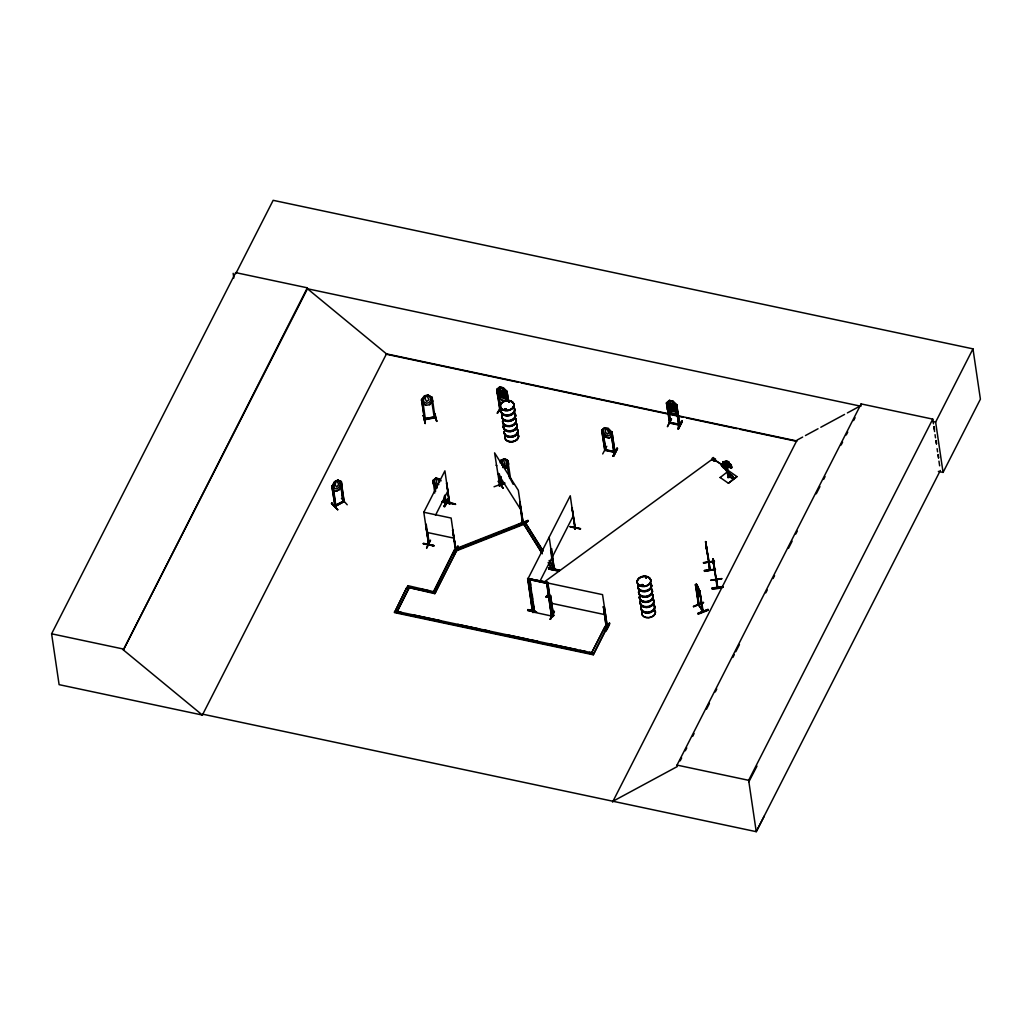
<?xml version="1.0" encoding="UTF-8"?>
<svg xmlns="http://www.w3.org/2000/svg" width="1032" height="1032" viewBox="0 0 1032 1032"><rect width="100%" height="100%" fill="white"/><g stroke="black" fill="none" stroke-linecap="round" stroke-linejoin="round"><path stroke-width="1.5" d="M728.076 477.61L729.173 476.758L728.076 477.61L726.283 465.458M423.494 543.322C455.28 550.327 401.512 539.788 433.788 545.386M433.814 545.735L423.533 543.606L433.853 545.786M527.636 610.415L536.447 612.247M527.791 609.577L535.131 611.099M548.727 569.006L559.009 571.096L548.727 569.006L549.217 567.987M548.869 568.258L559.357 570.399M559.279 570.115L548.895 568.645L548.998 567.987M559.009 571.135L559.499 570.115L548.972 568.013M499.011 485.44L499.823 485.917L494.586 452.855L518.322 490.329L523.147 522.76L519.728 501.926L522.295 522.308C521.457 520.489 524.295 522.308 522.231 521.599M522.257 522.231L522.992 521.96M716.156 580.526L716.453 579.017L717.188 587.724L713.048 559.176M717.485 586.202L717.085 586.924M717.666 587.492L716.582 579.158M702.598 610.222C703.54 615.524 697.335 599.966 698.806 605.552L695.71 585.183M702.405 611.163L699.786 590.897L703.205 611.731L698.341 604.275M708.61 561.756L709.345 563.111L705.553 541.594L705.849 542.239M708.829 563.149L708.816 562.311M710.119 569.277L710.132 570.193L705.707 542.148L709.745 570.245L709.539 568.632M724.438 466.606L723.626 467.29L729.792 475.339A2.451 1.045 52.2 0 0 731.869 478.422A2.451 1.045 52.2 0 0 733.094 477.403A2.451 1.045 52.2 0 0 730.591 474.668M724.722 468.244L730.011 475.172A2.451 1.045 52.2 0 0 730.088 475.61M333.104 485.943L335.877 506.26M427.416 531.312L429.351 544.083C427.622 542.303 430.047 545.193 428.615 544.651L423.804 512.246L444.908 470.85L449.642 504.055L450.029 502.558L449.333 503.9M429.028 544.187L428.706 543.529M456.002 549.411L455.305 549.643L455.912 549.346M695.362 584.809C697.619 582.358 695.336 592.175 698.677 593.336L698.999 590.562L696.316 583.867M716.982 586.189L717.137 587.621M717.601 587.492L713.151 559.602M708.713 561.666L709.616 570.09M709.5 568.8L710.119 570.103L709.1 561.614M335.813 481.699L335.219 484.937L336.6 487.065L338.496 484.756L338.277 483.35L336.832 481.17L335.748 481.634M435.22 490.123C436.33 486.988 432.111 474.772 433.311 483.853L437.104 487.775M506.119 391.541L507.073 391.36L508.312 400.919M676.734 405.163L672.89 401.164L669.42 400.416L666.543 403.022L669.549 423.146L669.368 422.32L670.619 423.288L667.678 402.867L666.427 402.97L667.433 409.446L671.264 413.29L674.734 414.013L677.637 411.639M675.883 404.931L678.785 425.068M335.697 505.138L334.703 505.564L344.03 500.83M334.871 506.351L344.043 501.617L341.063 481.48L340.225 481.918L341.27 481.712M336.006 506.093L335.929 505.564M343.153 501.23L344.224 501.049L344.172 501.913M429.299 544.07L428.938 544.677L425.61 524.475M449.217 503.177L449.733 503.964L446.714 483.079L449.294 503.99M502.081 460.22L501.668 464.852L502.919 465.664L504.958 463.562L503.177 459.795M531.777 601.333L533.17 611.099L533.041 609.525M553.449 569.587L554.597 568.09L553.81 569.6M554.584 568.206L553.913 570.399L553.823 568.735M554.197 568.103L554.274 569.69L551.333 548.714L554.261 568.98M574.502 528.126L575.495 528.165M575.314 527.571C574.024 531.029 575.908 526.746 574.527 527.997M575.417 528.307L572.076 508.015L575.159 528.848M500.894 387.813L502.016 388.045L505.693 394.559L506.054 396.946L504.106 398.378L501.875 397.901L499.333 395.527L498.985 393.127L500.933 387.722M669.871 403.886L670.658 401.164L671.729 401.487L673.483 405.86L671.406 406.608L669.923 403.744C663.318 405.77 670.723 410.93 674.257 410.813L677.25 408.272L673.316 404.441L669.807 403.783L666.943 406.079L670.787 410.078L674.257 410.813M671.084 404.441L670.594 408.337L672.993 410.039L673.741 407.653L672.206 404.686L671.032 404.531M331.878 502.945L337.735 509.743L331.491 503.513L331.943 502.881M500.185 462.852L500.984 460.311L504.274 458.84L508.092 460.711L508.621 463.987L505.732 468.489L508.621 463.987M505.048 409.639L504.261 409.614M505.925 409.562C506.777 407.317 505.68 412 504.325 409.51M508.866 402.145L509.06 401.293L509.344 401.951M509.124 401.242L508.673 401.977L509.743 401.68M642.278 585.673L641.517 584.847M641.659 585.583L642.278 584.447L642.394 585.402M646.638 577.688C645.271 576.075 646.135 579.262 646.38 577.146M643.155 585.441L642.923 584.641M645.761 577.236L646.432 577.198M498.108 481.402L503.126 488.226L498.546 480.822M498.572 481.17L503.126 488.226M424.668 395.888L423.352 399.345L423.7 401.745L426.371 403.202L428.744 402.764L430.821 400.429L430.46 398.042L428.228 395.23L424.668 395.888C420.488 403.899 420.282 400.352 424.591 395.733L428.28 395.14L432.369 397.655L428.228 395.23M504.532 483.131L500.92 484.55L501.823 483.428M501.978 484.447L500.843 476.707M422.978 415.754L423.507 415.277L425.261 423.507L423.442 415.29M499.733 387.155L498.508 389.941L498.856 392.328L501.397 394.714L503.642 395.192L505.577 393.76L505.228 391.36L503.087 387.877L499.707 386.974L503.177 387.722L507.073 391.36M669.446 400.597L668.22 403.383L668.568 405.77L671.11 408.156L673.354 408.633L675.289 407.201L674.941 404.802L672.89 401.164L669.381 400.506M669.91 403.796L668.697 406.569L669.046 408.969L671.587 411.342L673.832 411.82L675.767 410.388L673.316 404.441M723.755 464.606L723.38 462.039L726.128 461.188L724.258 465.2L722.852 461.678L724.335 467.057L729.688 466.967A2.451 1.045 52.2 0 0 731.869 467.444A2.451 1.045 52.2 0 0 730.024 464.31A2.451 1.045 52.2 0 0 728.502 464.916L723.432 465.522M424.281 418.734L435.13 416.735M424.384 419.469L435.246 417.47M434.033 417.689L434.046 416.928M499.965 408.014L497.295 413.239C499.191 411.575 501.423 406.608 499.965 409.691M602.701 453.938L606.764 446.263M550.391 619.316L554.365 611.202L550.004 619.239M667.472 426.706L671.535 419.031M447.062 483.144L446.353 483.776M445.153 496.431C446.688 501.191 443.863 503.564 446.108 502.558C439.271 498.185 471.779 509.253 444.702 501.681M449.694 503.977L450.068 503.306M530.229 590.885C529.906 588.317 530.951 597.231 531.338 598.341M553.565 570.322L550.624 550.108L551.333 548.714M551.694 548.779L550.624 550.108M572.438 508.079L571.728 508.712M527.636 610.428L536.601 611.873M570.077 526.617L580.603 528.707L570.322 526.578M533.557 610.312L533.209 611.009L533.621 610.415M575.056 528.913L575.404 528.216M550.482 595.735L549.553 595.541L550.482 595.735L553.513 615.923L550.611 595.464M552.442 614.646L553.578 614.84L553.32 615.885M606.326 627.185L603.423 606.687L604.352 606.88L607.242 627.417L593.284 654.791L394.443 612.595L406.827 587.479L408.917 588.524L397.204 611.512L408.827 587.905M547.876 583.041L602.546 594.638L607.435 627.03L606.158 627.056L606.442 626.024M606.248 626.411L607.332 626.295L606.055 626.321M605.384 630.629C610.131 620 611.963 621.238 605.99 631.171L605.358 630.629L609.448 623.251M605.5 631.004L609.37 623.186M426.629 548.34L430.499 540.149L426.577 547.928M455.447 550.314L452.609 529.919L456.105 550.146M454.054 553.784L457.95 545.98L454.364 554.223M455.447 551.539L458.066 546.354M202.478 715.073L59.108 684.655L51.6 633.803L235.696 272.616L307.33 287.825L307.471 288.767L123.376 649.954L202.375 715.06L202.814 714.208L756.237 831.676L764.351 815.989M123.376 649.954L307.33 287.825M202.375 715.06L386.471 353.873L796.639 440.922M441.141 480.809L439.206 478.848L435.723 478.113L434.537 481.067L434.885 483.466L437.426 485.84M435.801 478.203L439.155 478.938M433.363 483.763L437.142 487.685M439.58 482.137L438.084 479.093M497.269 390.78L499.888 409.665L496.715 389.528L499.707 386.974L496.831 389.58L497.682 389.735M497.334 392.637L500.133 390.264L503.603 390.999L507.499 394.908L504.545 397.372L501.075 396.636L497.231 392.637L501.075 396.636M435.504 515.239L447.875 490.974M497.618 396.004L501.5 399.926C504.235 403.783 512.659 393.734 504.906 400.558L501.5 399.926M497.759 395.914L496.753 389.451M444.934 501.668L445.102 502.765L444.237 496.237M503.177 387.722L506.918 391.721L505.925 391.515L507.383 400.726M444.134 506.273C448.688 495.67 450.958 496.805 444.702 506.789L444.07 506.248L448.107 498.533M502.442 391.322L501.371 390.999L500.881 394.895L503.281 396.611L504.235 395.604L502.494 391.244M444.134 506.66L448.223 498.882M503.526 391.154L507.46 394.998M406.827 587.479L395.204 611.086L594.058 653.282L589.362 652.288M543.284 551.088L524.643 521.637L455.718 548.753L456.673 550.74L434.807 593.658L407.369 587.221L408.143 585.712L435.568 592.149M407.472 587.853L408.143 585.712M504.519 397.204L507.538 394.83L507.847 398.055M497.334 413.187L500.159 409.304M454.583 549.695L433.582 591.723L454.583 549.695L456.583 550.12L523.547 523.779L542.277 553.823M434.807 593.658L456.583 550.12M612.324 435.53L609.422 437.955L606.107 437.155C603.759 436.304 599.657 430.396 602.907 430.099M527.623 578.526L547.837 582.435L552.662 616.659L551.501 616.027L546.638 583.144L529.287 579.468L534.254 612.376L532.628 612.402L527.623 578.526L547.837 582.435M528.074 578.578L570.27 495.773L575.018 528.99M606.958 428.706L605.836 428.474L605.358 432.369L607.758 434.072L608.712 433.079L607.01 428.628M601.656 430.202L604.649 427.648L603.449 430.602L603.81 433.001L606.339 435.375L608.583 435.852L610.518 434.42L608.119 428.383L611.976 432.382L614.969 452.455L613.885 451.603M602.172 433.311L606.107 437.155M610.867 432.176L612.028 432.034L610.957 432.098L613.95 452.261M612.44 435.581L609.499 438.045L606.016 437.31M604.713 450.275C607.435 449.952 610.892 450.674 614.853 451.719M532.499 595.851L531.041 598.702L528.307 579.971M539.775 581.571L573.25 515.91M613.743 451.681L614.982 451.397L614.711 452.493M613.821 452.21L611.55 434.936M532.628 612.402L528.023 579.726M617.02 448.069L613.072 455.834L613.627 456.325L617.562 448.507L613.627 456.299M667.472 409.356L671.213 413.368L674.67 413.922L677.572 411.497M675.779 404.944L676.786 404.802L679.727 425.223L676.657 405.073L675.728 404.712M676.786 404.802L672.799 401.319M674.193 410.723L677.134 408.221L673.277 404.505M667.485 426.371L671.406 418.631M670.542 422.772L678.656 424.191M670.516 423.275L668.826 410.62M679.753 424.9L679.585 424.1L669.665 422.746L679.869 424.952L678.785 424.681M677.908 428.925C688.538 411.871 676.05 425.932 678.398 429.093L682.333 421.288L678.372 429.054M605.165 626.36L591.968 652.237L605.165 626.36L607.151 626.785L593.284 654.791M612.544 802.109L797.065 440.083L802.664 437.065M612.982 801.258L677.237 766.57L677.018 765.099L861.114 403.912L932.747 419.121L933.444 423.791M680.165 760.829L681.636 757.952M685.287 750.78L686.757 747.903M692.601 736.422L694.072 733.546M706.507 709.139L709.436 703.398M715.292 691.917L716.75 689.041M732.849 657.461L734.32 654.585M735.777 651.721L739.441 644.536M765.783 592.858L767.24 589.982M773.097 578.5L774.555 575.637M788.461 548.353L792.125 541.181M795.775 533.995L797.246 531.132M816.26 493.799L819.924 486.627M823.588 479.441L825.045 476.578M841.144 444.986L842.602 442.122M846.266 434.936L847.736 432.073M853.58 420.579L855.051 417.715M940.333 470.489L756.237 831.676L748.652 780.308L932.747 419.121M938.346 471.405L943.067 472.411L935.637 422.088L972.97 348.855L273.158 200.324L235.838 273.557L235.696 272.616M943.067 472.411L980.4 399.178L972.97 348.855M748.871 781.766L756.985 766.079M551.63 615.304L551.282 615.975L534.279 612.273L529.816 578.926L546.805 582.641L551.501 616.027M534.279 612.273L534.64 611.602M332.833 485.891L331.956 486.485L334.613 481.686L337.851 480.112L341.45 481.686L341.811 484.898L339.27 489.684L336.097 491.322L332.588 489.671M332.02 486.562L334.678 481.738L337.812 480.215L341.063 481.48M499.217 484.408L499.862 485.814L499.256 484.485M500.972 460.337L504.325 458.918M698.458 604.92L695.413 584.667M699.232 605.384L696.69 588.382M703.076 610.892L703.179 611.628M504.7 409.291L505.938 408.749M505.59 409.846L505.577 408.814M529.61 581.996L529.79 583.041L529.829 581.945M529.816 581.751L529.803 582.925M531.609 595.541L531.957 596.586L531.738 595.967M531.957 596.277L531.777 595.361M533.415 607.758L533.763 608.803L533.673 607.938M533.66 607.745L533.725 608.558M641.182 585.015L642.768 585.002M643.078 585.35L641.259 585.505M545.902 596.831L546.586 596.535M546.638 596.38L547.347 596.638L546.018 596.69M546.56 595.696L546.973 597.27M547.373 596.393L546.792 595.529L546.831 596.341M424.5 418.644L435.194 417.005M422.54 399.255L425.442 419.637L425.481 418.502M435.298 417.741L424.487 419.766L421.533 399.32M334.91 506.235L334.832 505.538M343.527 502.262L343.192 501.591M429.622 404.634L432.821 400.764L429.699 404.712L425.997 405.305L421.907 402.777L426.061 405.292M553.797 568.89L554.687 568.942M570.154 526.888L580.461 528.99M498.972 485.285L499.333 485.93M428.719 544.328L425.739 524.204M429.015 544.728L426.216 524.295M497.256 392.857L500.197 390.354M504.455 409.02L505.435 408.633M504.867 408.827L504.764 409.51M505.77 409.73L505.203 409.717M432.731 480.667L435.723 478.113M666.427 402.97L669.42 400.416M646.406 577.778L646.367 577.236M641.311 584.834L642.046 584.615M695.478 584.796L697.735 593.439L699.245 595.812L700.251 594.974M716.556 579.803L716.066 579.068M720.891 463.652L720.852 464.968L722.968 466.09L720.891 463.652L722.993 466.154M721.097 464.129L714.376 459.846L722.568 465.122L722.748 466.258M725.199 462.478L725.47 464.258L724.258 465.2L724 463.42L725.199 462.478L726.902 463.639L727.16 465.419M726.722 466.193L731.327 464.748L727.934 464.826L726.231 463.665L725.973 461.885L727.173 460.943L728.876 462.117L729.134 463.897M722.71 465.883L722.839 465.071L723.638 465.793M722.826 466L723.6 466.812M723.019 466.335L722.619 465.251M726.231 463.665L727.444 462.723M729.572 463.549L725.96 466.361L725.689 464.581L726.902 463.639M725.406 466.387L727.934 464.826L727.663 463.046L728.876 462.117M720.13 477.571L728.682 470.824L736.964 476.616L728.399 483.247L720.117 477.468M724.219 466.787L730.411 474.656L724.645 466.877M544.174 582.035L711.835 459.55M607.19 626.566L607.255 627.327L606.261 627.082L603.423 606.687M604.739 449.268L605.99 450.249M613.859 451.203L614.891 451.423M678.772 423.984L678.669 425.081L676.553 409.252M501.9 484.524L500.688 476.462M805.45 435.556L818.028 428.757M820.814 427.261L844.563 414.425M847.362 412.929L858.534 406.892M331.891 486.227L335.116 506.635L331.891 486.227L332.949 485.853M336.097 491.322L339.205 489.62M331.517 503.487L337.735 509.743M335.735 505.345L343.024 501.578M341.437 498.34L347.229 504.777M505.009 408.749L504.932 409.846M552.701 614.608L552.52 615.665L553.449 615.859M500.572 409.111L500.868 409.459M605.745 449.784L604.61 449.539L605.655 449.823M669.613 422.075L670.516 422.565M669.729 422.81L667.665 408.865M614.814 452.455L604.817 450.3L601.708 430.112M679.585 425.223L669.6 423.107M432.924 480.641L433.621 480.628M496.805 465.716L496.044 465.226M504.106 483.079L494.057 486.769M515.342 525.972L522.785 523.043L519.728 501.926M527.92 520.412L517.974 524.837L527.958 520.502M517.987 524.772L528.242 521.225L523.946 522.94M521.057 523.998L528.229 521.212M502.132 460.298L503.229 459.872M504.235 458.943C508.944 459.653 506.506 461.433 507.938 460.801M502.649 467.522L504.842 466.658L506.738 463.91L506.377 461.51L504.287 459.021M501.862 483.634L504.455 482.615M504.609 482.847L500.92 484.137M504.687 483.376L501.113 484.859L500.714 483.866M513.162 484.279L509.963 478.177M457.292 548.792L488.549 536.498M491.529 535.324L498.972 532.409M501.939 531.235L512.362 527.133M523.65 524.411L456.673 550.74L454.686 550.314M549.321 561.086L554.403 569.122L552.442 569.883L554.313 568.49L549.217 560.453M697 585.105L698.174 591.284L697.49 585.879M697.813 586.292L699.889 591.736L696.355 583.983M697.735 593.439L699.245 595.812M693.504 606.623L703.553 602.675M693.556 606.752L703.514 602.365L693.465 606.326M702.753 610.351L698.599 604.791M697.942 613.356L708.017 609.461L697.954 613.382L698.251 614.169L708.3 610.209L707.991 609.409M708.081 609.822L698.058 613.821M425.494 418.85L424.449 418.979M725.573 466.696L731.327 464.748L727.883 462.388M335.194 506.557L344.133 501.565M642.433 585.466L641.452 585.247M726.696 465.987L731.327 464.748M501.204 484.795L499.32 473.714M427.093 395.862L425.906 396.082L425.145 399.023L426.693 401.448L428.912 399.771L427.067 395.772M432.253 397.707L431.17 397.63L434.33 417.96M432.215 397.63L431.183 397.539M434.356 413.277L436.73 421.391L434.485 413.574M434.975 417.083L434.137 417.225M713.138 560.466L713.396 562.337M713.035 559.047L713.396 561.769L712.906 559.073L713.306 560.466L713.602 559.705M713.499 562.814L714.441 568.632L713.267 561.756L714.686 571.328L713.512 563.317M714.208 567.51L714.492 566.736L714.208 567.561M714.673 570.644L714.66 571.199M710.842 580.1L721.781 578.565M710.88 580.358L721.819 578.862M722.787 586.524L711.848 588.047C711.5 590.098 723.793 587.866 722.8 586.615M335.71 505.912L333.426 490.432M706.52 548.353L706.92 551.333L705.836 543.851L707.384 553.72M705.875 544.328L705.669 541.581L706.494 548.753M706.301 545.322L707.281 553.862M706.688 549.321L706.649 550.069M707.114 553.204L707.268 553.732M703.463 562.595L714.428 561.124L703.527 563.008M703.502 562.853L714.454 561.395M704.404 570.541L715.408 569.496L704.521 571.367L704.404 570.515L715.357 569.122M715.408 569.496L704.469 570.993L715.408 569.445M723.38 462.039L726.128 461.188M642.136 611.215L642.188 611.383A6.901 4.992 -8.4 0 0 648.78 617.755A6.901 4.992 -8.4 0 0 654.894 610.286M424.694 419.779L421.585 399.59M726.296 464.658L727.379 464.606M723.651 465.355L728.579 465.174M726.257 466.825L729.482 466.709M726.206 461.717L722.852 461.678L724.567 463.562M667.472 403.19L666.62 402.944M552.597 614.646L553.513 614.788M552.804 615.343L553.694 615.614M606.545 626.747L607.306 626.966M500.146 409.343L500.92 409.523M500.649 409.885L499.114 397.178M614.762 451.758L605.771 449.991M730.411 474.656L730.811 474.501A2.451 1.045 52.2 0 1 733.172 476.887A2.451 1.045 52.2 0 1 732.643 478.513A2.451 1.045 52.2 0 1 730.282 476.126M646.006 577.894L645.98 577.056L645.903 577.752M702.753 611.86L699.786 590.897M456.054 550.133L452.609 529.919M548.908 568.542L559.305 570.554M603.294 606.958L604.223 607.139M554.429 611.628L550.456 619.277M527.765 609.667L535.105 611.176M932.528 421.43L935.637 422.088M385.749 354.118L517.987 382.188M521.134 382.859L683.3 417.276M686.448 417.947L736.835 428.641M739.983 429.312L796.652 441.335M678.682 424.333L679.391 424.487M496.908 389.503L497.85 389.696L500.804 409.833L499.875 409.627M500.094 390.341L503.564 391.076L503.771 392.418L501.681 393.166L500.21 390.302M608.119 428.383L604.61 427.725L601.772 430.254L604.842 450.339M605.513 449.784L604.726 449.604M438.045 479.183L436.923 478.938L436.433 482.834L438.832 484.537M442.302 501.32L445.695 502.184M442.173 501.591L444.831 502.145M442.38 501.849L446.056 502.584M442.251 502.107L445.94 502.894L444.792 495.154M423.804 512.246L451.139 518.051L455.822 550.469M426.771 532.37L454.106 538.175M550.856 603.165L605.526 614.775M532.796 612.066L531.415 601.256M421.907 589.246L429.493 590.859M407.369 587.221L434.704 593.026M406.918 588.111L408.917 588.524M398.339 611.744L401.474 612.415M414 615.072L440.612 620.722M457.834 624.373L479.764 629.03M482.886 629.688L489.155 631.016M506.377 634.68L528.294 639.324M531.428 639.995L537.698 641.323M550.224 643.981L576.836 649.631M579.971 650.302L586.228 651.631M394.353 611.963L593.194 654.172M677.018 765.099L748.652 780.308M51.6 633.803L123.234 649.012M529.455 579.61L546.457 583.312M716.234 580.668L713.215 559.757M602.688 430.176L605.758 450.558L603.372 433.195M614.93 452.055L612.028 432.034M614.904 452.093L604.958 450.029L604.997 449.243M444.986 502.029L455.035 504.222M522.734 522.902L522.347 522.205M435.027 416.747L435.091 417.857L432.163 397.359M546.405 596.625L546.857 597.412L545.876 596.702M727.508 462.607L731.404 465.277M725.973 461.885L727.663 463.046M724 463.42L725.689 464.581M722.09 465.135L722.929 465.716M386.471 353.873L307.471 288.767L860.907 406.234L861.114 403.912M499.32 484.421L499.475 485.272M608.042 428.538L611.86 432.395M337.787 480.048L339.799 482.563L340.16 484.963L338.406 487.904L336.355 488.975L334.02 488.136L334.613 481.686M504.545 409.162L505.964 409.433M729.263 466.877L729.469 467.135A2.451 1.045 52.2 0 0 731.649 467.612A2.451 1.045 52.2 0 0 729.805 464.477A2.451 1.045 52.2 0 0 728.282 465.097L728.36 465.342M699.438 591.039L702.805 611.795M497.566 472.978L521.302 510.466M542.535 550.379L524.643 521.637M522.682 522.411L542.187 553.191M548.121 562.569L552.352 569.264M549.063 564.53L552.442 569.883M500.92 460.259L505.732 468.489M498.856 484.73L498.959 485.466M434.962 413.548L436.73 421.391M423.404 415.664L425.107 423.481M713.951 566.336L713.28 561.55M705.566 541.723L705.875 543.554M706.03 544.87L706.236 542.213M712.931 559.189L713.215 561.034M934.037 426.526L934.502 429.647M936.114 440.561L936.566 443.683M938.178 454.596L938.643 457.718M933.896 426.9L934.592 431.57M935.044 434.678L935.508 437.8M935.972 440.909L936.424 444.018M937.121 448.688L937.572 451.81M938.036 454.918L938.501 458.027M938.952 461.149L939.649 465.819M736.964 476.616L728.399 483.247M727.367 465.393L729.16 477.545M696.51 589.298L698.896 605.629M666.749 402.673L667.214 405.77M549.179 537.182L553.952 570.309M547.605 582.577L552.662 616.659M548.418 593.529L549.101 598.186M550.482 607.525L551.165 612.195M530.267 582.048L530.732 585.157M532.344 596.045L532.796 599.153M533.492 603.823L533.944 606.932M531.777 600.547L532.435 605.023M507.783 460.556L510.685 479.377M507.009 460.982L509.55 478.19M507.331 464.013L509.163 476.397M444.328 498.056L445.076 502.803M434.678 485.208L435.594 491.4M433.066 480.37L434.756 493.025M341.282 481.699L344.198 501.952M340.444 481.97L343.295 502.326M340.676 485.014L343.101 502.094M233.155 273.325L233.851 278.008M722.903 587.363L711.964 588.859M706.533 549.166L706.249 546.276M713.899 565.82L713.989 566.826M712.97 459.717A1.38 0.748 -55.5 0 1 711.822 459.369A1.38 0.748 -55.5 0 1 713.022 457.627A1.38 0.748 -55.5 0 1 713.744 458.569M514.104 412.568A6.979 5.044 -8.4 0 1 509.769 421.069A6.979 5.044 -8.4 0 1 502.21 414.761M515.665 418.657A6.863 4.954 -8.4 0 1 509.589 426.087A6.863 4.954 -8.4 0 1 503.061 419.753M514.078 412.942A6.889 4.979 -8.4 0 1 510.672 421.12A6.889 4.979 -8.4 0 1 501.926 416.399M515.626 418.334A6.863 4.954 -8.4 0 1 509.55 425.752A6.863 4.954 -8.4 0 1 503.01 419.431M513.278 407.021A6.979 5.044 -8.4 0 1 509.834 415.315A6.979 5.044 -8.4 0 1 500.959 410.517M514.865 413.058A6.889 4.979 -8.4 0 1 508.776 420.514A6.889 4.979 -8.4 0 1 502.21 414.167M514.697 409.652A6.889 4.979 -8.4 0 1 508.092 415.896A6.889 4.979 -8.4 0 1 501.101 410.852M513.252 407.395A6.889 4.979 -8.4 0 1 514.181 408.44M514.065 412.284A6.979 5.044 -8.4 0 1 509.731 420.785A6.979 5.044 -8.4 0 1 502.171 414.477M513.239 406.737A6.979 5.044 -8.4 0 1 509.795 415.032A6.979 5.044 -8.4 0 1 500.92 410.233M513.123 406.453A6.889 4.979 -8.4 0 1 509.718 414.645A6.889 4.979 -8.4 0 1 500.972 409.91M516.439 428.396A6.979 5.044 -8.4 0 1 512.994 436.691A6.979 5.044 -8.4 0 1 504.119 431.905M517.109 433.414A6.901 4.992 -8.4 0 1 512.827 441.825A6.901 4.992 -8.4 0 1 505.358 435.581M517.974 434.162A6.876 4.966 -8.4 0 1 511.885 441.606A6.876 4.966 -8.4 0 1 505.345 435.272M515.742 419.16A6.863 4.954 -8.4 0 1 509.666 426.577A6.863 4.954 -8.4 0 1 503.139 420.256M517.084 433.221A6.901 4.992 -8.4 0 1 512.801 441.632A6.901 4.992 -8.4 0 1 505.332 435.388M515.742 418.863A6.901 4.992 -8.4 0 1 509.627 426.332A6.901 4.992 -8.4 0 1 503.061 419.972M516.568 423.907A6.979 5.044 -8.4 0 1 510.376 431.479A6.979 5.044 -8.4 0 1 503.732 425.029M516.271 427.841A6.889 4.979 -8.4 0 1 512.878 436.02A6.889 4.979 -8.4 0 1 504.132 431.299M516.529 424.268A6.889 4.979 -8.4 0 1 510.427 431.724A6.889 4.979 -8.4 0 1 503.861 425.377M516.4 428.112A6.979 5.044 -8.4 0 1 512.956 436.407A6.979 5.044 -8.4 0 1 504.08 431.621M516.516 423.623A6.979 5.044 -8.4 0 1 510.337 431.183A6.979 5.044 -8.4 0 1 503.68 424.745M516.387 423.339A6.889 4.979 -8.4 0 1 510.285 430.796A6.889 4.979 -8.4 0 1 503.732 424.449M516.4 428.783A6.876 4.966 -8.4 0 1 513.846 436.665A6.876 4.966 -8.4 0 1 504.325 433.53M651.85 589.814A6.876 4.966 -8.4 0 1 645.761 597.257A6.876 4.966 -8.4 0 1 639.208 590.923M651.902 589.453A6.979 5.044 -8.4 0 1 645.71 597.012A6.979 5.044 -8.4 0 1 639.066 590.575M652.985 595.361A6.876 4.966 -8.4 0 1 646.406 601.591A6.876 4.966 -8.4 0 1 639.427 596.548A6.901 4.992 -8.4 0 0 648.186 601.411A6.901 4.992 -8.4 0 0 651.592 593.207M651.553 593.103A6.876 4.966 -8.4 0 1 652.482 594.148M652.559 594.458A6.901 4.992 -8.4 0 1 647.348 601.811A6.901 4.992 -8.4 0 1 639.453 596.87M651.076 583.893A6.979 5.044 -8.4 0 1 644.897 591.452A6.979 5.044 -8.4 0 1 638.24 585.015M651.721 588.872A6.889 4.979 -8.4 0 1 645.619 596.328A6.889 4.979 -8.4 0 1 639.066 589.982M651.037 584.254A6.889 4.979 -8.4 0 1 644.936 591.71A6.889 4.979 -8.4 0 1 638.382 585.363M651.863 589.169A6.979 5.044 -8.4 0 1 645.671 596.728A6.979 5.044 -8.4 0 1 639.027 590.291M651.037 583.609A6.979 5.044 -8.4 0 1 644.858 591.168A6.979 5.044 -8.4 0 1 638.202 584.731M650.895 583.325A6.876 4.966 -8.4 0 1 644.807 590.768A6.876 4.966 -8.4 0 1 638.253 584.435M654.185 605.642A6.876 4.966 -8.4 0 1 648.096 613.085A6.876 4.966 -8.4 0 1 641.556 606.752M654.236 605.281A6.979 5.044 -8.4 0 1 648.057 612.84A6.979 5.044 -8.4 0 1 641.401 606.403M654.869 610.106A6.901 4.992 -8.4 0 1 648.754 617.575A6.901 4.992 -8.4 0 1 642.188 611.215M652.611 594.974A6.876 4.966 -8.4 0 1 647.412 602.301A6.876 4.966 -8.4 0 1 639.556 597.373M652.585 594.677A6.901 4.992 -8.4 0 1 647.374 602.03A6.901 4.992 -8.4 0 1 639.492 597.089M652.469 598.663A6.979 5.044 -8.4 0 1 649.025 606.958A6.979 5.044 -8.4 0 1 640.15 602.172M654.056 604.7A6.889 4.979 -8.4 0 1 647.967 612.17A6.889 4.979 -8.4 0 1 641.401 605.81M652.443 599.037A6.889 4.979 -8.4 0 1 649.051 607.216A6.889 4.979 -8.4 0 1 640.292 602.495M654.198 604.997A6.979 5.044 -8.4 0 1 648.006 612.557A6.979 5.044 -8.4 0 1 641.362 606.119M652.43 598.379A6.979 5.044 -8.4 0 1 648.096 606.88A6.979 5.044 -8.4 0 1 640.537 600.56M652.301 598.108A6.876 4.966 -8.4 0 1 648.909 606.274A6.876 4.966 -8.4 0 1 640.175 601.553M724.013 467.444A2.141 0.916 52.2 0 1 723.626 467.135M722.903 466.296A2.141 0.916 52.2 0 1 722.71 464.181A2.141 0.916 52.2 0 1 724.954 466.103M725.264 466.98A2.141 0.916 52.2 0 1 724.993 467.728M499.591 392.353L501.758 395.153C498.275 397.01 501.758 398.778 502.39 395.72L505.164 398.275L502.932 395.385L504.364 393.36L502.3 394.792L499.591 392.353M669.304 405.795L671.471 408.595C668.194 410.465 671.368 412.194 672.103 409.162L674.876 411.716L672.645 408.827L674.077 406.802L672.013 408.233L669.304 405.795M728.192 461.82L728.786 462.517L728.231 461.794M617.072 448.34L613.06 456.196L617.072 448.34M722.839 586.898L711.912 588.498L722.852 586.95M503.074 409.627A6.863 4.954 -8.4 0 0 513.884 405.382A6.863 4.954 -8.4 0 0 504.325 400.958A6.863 4.954 -8.4 0 0 503.074 409.627M503.152 410.104A6.863 4.954 -8.4 0 0 513.949 405.86A6.863 4.954 -8.4 0 0 504.403 401.435A6.863 4.954 -8.4 0 0 503.152 410.104M503.074 409.833A6.901 4.992 -8.4 0 0 513.949 405.563A6.901 4.992 -8.4 0 0 504.338 401.113A6.901 4.992 -8.4 0 0 503.074 409.833M639.904 585.479A6.901 4.992 -8.4 0 0 650.779 581.197A6.901 4.992 -8.4 0 0 641.169 576.746A6.901 4.992 -8.4 0 0 639.904 585.479M639.982 585.918A6.876 4.966 -8.4 0 0 650.818 581.661A6.876 4.966 -8.4 0 0 641.246 577.223A6.876 4.966 -8.4 0 0 639.982 585.918M639.93 585.647A6.901 4.992 -8.4 0 0 650.805 581.377A6.901 4.992 -8.4 0 0 641.195 576.927A6.901 4.992 -8.4 0 0 639.93 585.647M721.871 465.806A2.141 0.916 52.2 0 0 724.451 468.154A2.141 0.916 52.2 0 0 723.406 465.226A2.141 0.916 52.2 0 0 721.871 465.806M714.402 461.046A1.38 0.748 -55.5 0 0 715.434 458.956A1.38 0.748 -55.5 0 0 713.718 459.82A1.38 0.748 -55.5 0 0 714.402 461.046"/></g></svg>
